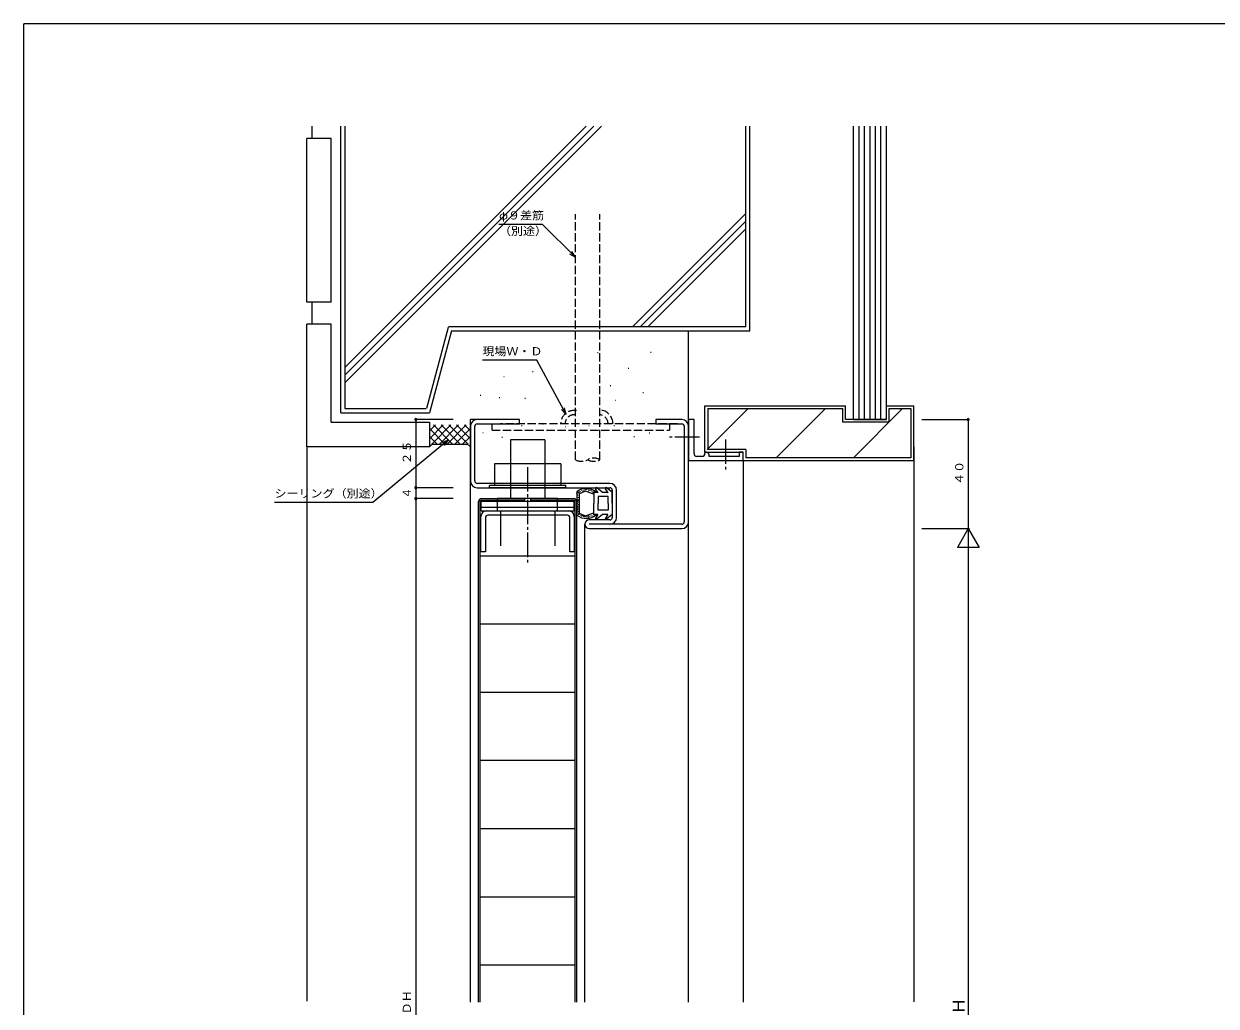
# Model space of a CAD drawing. Units: millimetres on the paper. Extents: x -594 to 516, y -420 to 369.
# Drawn here: x -590.6 to -153.5, y 5.5 to 365.5 of the extents above; entities that cross this region are included whole.
import ezdxf
from ezdxf.enums import TextEntityAlignment as Align

# ---------------------------------------------------------------- set-up
doc = ezdxf.new("R2010")
doc.units = ezdxf.units.MM
doc.linetypes.add('CHAIN2', pattern=[12, 9, -1, 1, -1])
doc.linetypes.add('DASHED3', pattern=[4, 3, -1])
for name, color, linetype, lineweight in [('0-1_USER1', 7, 'Continuous', 9), ('0-3_YKK_11', 6, 'Continuous', 9), ('0-4_YKK_12', 7, 'Continuous', 9), ('0-5_YSS_K', 2, 'Continuous', 9), ('0-6_YKK_13', 3, 'Continuous', 9), ('0-7_YKK_D', 4, 'Continuous', 9)]:
    doc.layers.add(name, color=color, linetype=linetype, lineweight=lineweight)
doc.styles.add('ＭＳ ゴシック', font='')
doc.styles.get('ＭＳ ゴシック').set_extended_font_data('MS Gothic')

msp = doc.modelspace()

# ---------------------------------------------------------------- linework, layer by layer
at = {"layer": '0-1_USER1'}
for p in [(-590.58, -369.54), (487.42, 365.46)]:
    msp.add_line(p, (-590.58, 365.46), dxfattribs=at)
at = {"layer": '0-3_YKK_11'}
for p, q in [((-400.437, 291.968), (-416.437, 291.968)), ((-388.413, 279.903), (-400.437, 291.968)), ((-402.512, 242.182), (-422.512, 242.182)), ((-391.808, 222.284), (-402.512, 242.182)), ((-433.225, 220.457), (-447.414, 220.457)), ((-446.914, 220.457), (-446.914, 195.457)), ((-261.414, 220.457), (-243.914, 220.457)), ((-244.414, 220.457), (-244.414, 180.457)), ((-434.918, 212.949), (-462.71, 190.064)), ((-433.225, 195.457), (-447.414, 195.457)), ((-433.225, 195.457), (-447.414, 195.457)), ((-446.914, 195.457), (-446.914, 191.457)), ((-462.71, 190.064), (-498.71, 190.064)), ((-433.225, 191.457), (-447.414, 191.457)), ((-433.225, 191.457), (-447.414, 191.457)), ((-446.914, 191.457), (-446.914, -178.543)), ((-261.414, 180.457), (-243.914, 180.457)), ((-244.414, 180.457), (-248.414, 173.529)), ((-244.414, 180.457), (-244.414, -169.543))]:
    msp.add_line(p, q, dxfattribs=at)
for points in [[(-390.572, 281.154), (-388.413, 279.903), (-389.657, 282.065)], [(-393.518, 224.1), (-391.808, 222.284), (-392.381, 224.712)], [(-436.368, 210.918), (-434.918, 212.949), (-437.189, 211.915)], [(-244.414, 180.457), (-240.414, 173.529), (-248.414, 173.529)]]:
    msp.add_lwpolyline(points, dxfattribs=at)
for centre, start, end in [((-446.914, 220.457), 0, 180), ((-446.914, 220.457), 180, 0), ((-244.414, 220.457), 0, 180), ((-244.414, 220.457), 180, 0), ((-446.914, 195.457), 0, 180), ((-446.914, 195.457), 0, 180), ((-446.914, 195.457), 180, 0), ((-446.914, 195.457), 180, 0), ((-446.914, 191.457), 0, 180), ((-446.914, 191.457), 0, 180), ((-446.914, 191.457), 180, 0), ((-446.914, 191.457), 180, 0)]:
    msp.add_arc(centre, 0.375, start, end, dxfattribs=at)
at = {"layer": '0-4_YKK_12'}
for p, q in [((-408.914, 220.457), (-424.414, 220.457)), ((-424.413, 218.857), (-408.914, 218.857)), ((-408.914, 218.857), (-408.914, 220.457)), ((-358.914, 220.457), (-358.914, 218.857)), ((-349.414, 220.457), (-358.914, 220.457)), ((-358.914, 218.857), (-349.413, 218.857)), ((-426.914, 217.957), (-426.914, 197.957)), ((-425.314, 197.957), (-425.314, 217.957)), ((-348.513, 217.957), (-348.514, 182.957)), ((-346.914, 182.957), (-346.914, 217.957)), ((-346.913, 206.957), (-346.913, 205.457)), ((-346.913, 205.457), (-326.913, 205.457)), ((-341.913, 206.957), (-343.913, 206.957)), ((-339.413, 206.957), (-339.413, 207.457)), ((-328.413, 206.957), (-339.413, 206.957)), ((-328.413, 208.457), (-328.413, 206.957)), ((-326.913, 208.457), (-328.413, 208.457)), ((-326.913, 205.457), (-326.913, 208.457)), ((-375.814, 197.057), (-424.413, 197.057)), ((-424.414, 195.457), (-375.814, 195.457)), ((-374.914, 194.557), (-374.914, 184.557)), ((-373.314, 184.557), (-373.314, 194.557)), ((-422.914, 186.957), (-422.914, 190.457)), ((-388.914, 190.457), (-422.914, 190.457)), ((-388.914, 188.157), (-422.914, 188.157)), ((-388.914, 186.957), (-388.914, 190.457)), ((-423.013, 171.957), (-423.014, 184.957)), ((-422.914, 186.957), (-388.914, 186.957)), ((-421.414, 184.457), (-421.413, 171.957)), ((-391.314, 185.357), (-420.514, 185.357)), ((-390.413, 171.957), (-390.414, 184.457)), ((-388.814, 184.957), (-388.813, 171.957)), ((-375.813, 183.657), (-383.313, 183.657)), ((-349.413, 182.057), (-383.313, 182.057)), ((-383.313, 180.457), (-349.414, 180.457)), ((-421.413, 171.957), (-423.013, 171.957)), ((-388.813, 171.957), (-390.413, 171.957))]:
    msp.add_line(p, q, dxfattribs=at)
for points in [[(-344.913, 207.957), (-344.914, 220.457), (-346.914, 220.457), (-346.913, 206.957)], [(-340.413, 208.457), (-340.913, 208.457), (-340.913, 207.957)]]:
    msp.add_lwpolyline(points, dxfattribs=at)
for centre, radius, start, end in [((-424.414, 217.957), 2.5, 90, 180), ((-424.413, 217.957), 0.9, 90, 180), ((-349.414, 217.957), 2.5, 0, 90), ((-349.413, 217.957), 0.9, 0, 90), ((-343.913, 207.957), 1, 180.00015, 270), ((-341.913, 207.957), 1, 269.99998, 0.00015), ((-340.413, 207.457), 1, 0.00015, 90), ((-424.414, 197.957), 2.5, 180, 270), ((-424.413, 197.957), 0.9, 180, 270), ((-375.814, 194.557), 2.5, 0, 90), ((-375.814, 194.557), 0.9, 0, 90), ((-421.014, 184.957), 2, 90, 180.00053), ((-420.514, 184.457), 0.9, 90, 180.00053), ((-391.314, 184.457), 0.9, 0.00053, 90), ((-390.814, 184.957), 2, 0.00044, 90), ((-383.313, 182.057), 1.6, 90, 270), ((-375.814, 184.557), 0.9, 270, 0), ((-375.814, 184.557), 2.5, 270, 0), ((-349.414, 182.957), 2.5, 270, 0), ((-349.413, 182.957), 0.9, 270, 0)]:
    msp.add_arc(centre, radius, start, end, dxfattribs=at)
at = {"layer": '0-5_YSS_K'}
for p, q in [((-421.414, 220.457), (-426.914, 220.457)), ((-426.914, 6.957), (-426.914, 220.457)), ((-346.914, 6.957), (-346.914, 220.457)), ((-326.913, 205.457), (-326.913, 6.967)), ((-423.914, 6.957), (-423.914, 190.457)), ((-423.314, 190.857), (-406.914, 190.857)), ((-423.314, 6.957), (-423.314, 190.857)), ((-422.914, 191.457), (-406.914, 191.457)), ((-406.914, 190.857), (-406.914, 191.457)), ((-404.914, 191.457), (-404.914, 190.857)), ((-404.914, 191.457), (-388.914, 191.457)), ((-404.914, 190.857), (-388.514, 190.857)), ((-388.514, 81.788), (-388.514, 190.857)), ((-387.914, 81.788), (-387.914, 190.457)), ((-384.914, 81.788), (-384.914, 182.057)), ((-423.314, 170.457), (-388.514, 170.457)), ((-423.314, 145.557), (-388.514, 145.557)), ((-423.314, 120.557), (-388.514, 120.557)), ((-423.314, 95.557), (-388.514, 95.557)), ((-388.514, 6.957), (-388.514, 82.658)), ((-387.914, 6.957), (-387.914, 82.658)), ((-384.914, 6.957), (-384.914, 82.658)), ((-423.314, 70.557), (-388.514, 70.557)), ((-423.314, 45.557), (-388.514, 45.557)), ((-423.314, 20.557), (-388.514, 20.557))]:
    msp.add_line(p, q, dxfattribs=at)
at = {"layer": '0-5_YSS_K', "linetype": 'CHAIN2'}
for p, q in [((-342.971, 213.957), (-354.955, 213.957)), ((-333.414, 213.16), (-333.414, 201.729))]:
    msp.add_line(p, q, dxfattribs=at)
at = {"layer": '0-5_YSS_K'}
for centre, start, end in [((-422.914, 190.457), 90, 180), ((-388.914, 190.457), 0, 90)]:
    msp.add_arc(centre, 1, start, end, dxfattribs=at)
at = {"layer": '0-6_YKK_13'}
for p, q in [((-484.912, 323.457), (-484.912, 327.967)), ((-474.414, 222.957), (-474.414, 327.967)), ((-472.914, 327.967), (-472.914, 224.457)), ((-472.914, 236.686), (-381.632, 327.967)), ((-472.914, 233.857), (-378.804, 327.967)), ((-472.914, 239.514), (-384.461, 327.967)), ((-325.914, 254.457), (-325.914, 327.967)), ((-324.414, 252.957), (-324.414, 327.967)), ((-286.414, 220.458), (-286.414, 327.967)), ((-284.414, 220.458), (-284.414, 327.967)), ((-282.414, 220.458), (-282.414, 327.967)), ((-280.414, 220.458), (-280.414, 327.967)), ((-278.414, 220.458), (-278.414, 327.967)), ((-276.414, 220.458), (-276.414, 327.967)), ((-274.414, 220.458), (-274.414, 327.967)), ((-477.912, 323.457), (-486.912, 323.457)), ((-486.912, 263.457), (-486.912, 323.457)), ((-477.912, 263.457), (-477.912, 323.457)), ((-367.461, 254.457), (-325.914, 296.005)), ((-364.633, 254.457), (-325.914, 293.176)), ((-361.804, 254.457), (-325.914, 290.348)), ((-477.912, 263.457), (-486.912, 263.457)), ((-484.912, 255.457), (-484.912, 263.457)), ((-477.912, 255.457), (-486.912, 255.457)), ((-486.912, 210.457), (-486.912, 255.457)), ((-477.912, 219.457), (-477.912, 255.457)), ((-435.012, 254.139), (-442.965, 224.457)), ((-325.914, 254.457), (-434.926, 254.457)), ((-433.875, 252.957), (-441.914, 222.957)), ((-433.875, 252.957), (-324.414, 252.957)), ((-346.914, 220.457), (-346.914, 252.957)), ((-420.755, 246.366), (-420.555, 246.366)), ((-380.286, 244.962), (-380.086, 244.962)), ((-360.87, 245.196), (-360.67, 245.196)), ((-414.673, 236.22), (-414.473, 236.22)), ((-404.146, 238.091), (-403.946, 238.091)), ((-369.057, 239.261), (-368.857, 239.261)), ((-375.607, 232.945), (-375.407, 232.945)), ((-423.328, 229.436), (-423.128, 229.436)), ((-416.311, 228.5), (-416.111, 228.5)), ((-406.953, 228.266), (-406.753, 228.266)), ((-373.736, 227.564), (-373.536, 227.564)), ((-363.677, 230.371), (-363.477, 230.371)), ((-474.414, 222.957), (-441.914, 222.957)), ((-472.914, 224.457), (-443.117, 224.457)), ((-340.914, 225.457), (-289.414, 225.458)), ((-340.914, 208.457), (-340.914, 225.457)), ((-340.051, 209.457), (-325.051, 224.457)), ((-339.914, 224.457), (-339.914, 209.457)), ((-339.914, 224.457), (-290.414, 224.457)), ((-314.767, 206.457), (-296.767, 224.457)), ((-290.414, 219.458), (-290.414, 224.457)), ((-289.414, 220.458), (-289.414, 225.458)), ((-286.482, 206.457), (-268.482, 224.457)), ((-274.414, 225.458), (-264.414, 225.458)), ((-274.414, 220.458), (-274.414, 225.458)), ((-273.414, 224.457), (-265.414, 224.457)), ((-273.414, 219.458), (-273.414, 224.457)), ((-265.414, 224.457), (-265.414, 206.457)), ((-264.414, 205.458), (-264.414, 225.458)), ((-477.912, 219.457), (-441.912, 219.457)), ((-441.912, 219.457), (-441.912, 210.457)), ((-400.46, 218.913), (-400.26, 218.913)), ((-273.414, 219.458), (-290.414, 219.458)), ((-274.414, 220.458), (-289.414, 220.458)), ((-286.414, 220.458), (-274.414, 220.458)), ((-441.912, 213.43), (-436.884, 218.457)), ((-441.912, 216.259), (-439.713, 218.457)), ((-441.912, 217.114), (-436.255, 211.457)), ((-441.912, 214.286), (-439.083, 211.457)), ((-441.056, 211.457), (-434.056, 218.457)), ((-440.426, 218.457), (-433.426, 211.457)), ((-438.228, 211.457), (-431.228, 218.457)), ((-437.598, 218.457), (-430.598, 211.457)), ((-435.399, 211.457), (-428.399, 218.457)), ((-434.77, 218.457), (-427.77, 211.457)), ((-432.571, 211.457), (-426.914, 217.114)), ((-431.941, 218.457), (-426.914, 213.43)), ((-429.742, 211.457), (-426.914, 214.286)), ((-429.113, 218.457), (-426.914, 216.259)), ((-422.377, 215.718), (-422.177, 215.718)), ((-408.18, 218.203), (-407.98, 218.203)), ((-392.208, 217.848), (-392.008, 217.848)), ((-383.512, 218.203), (-383.312, 218.203)), ((-374.284, 218.203), (-374.084, 218.203)), ((-367.008, 214.21), (-366.808, 214.21)), ((-361.33, 215.63), (-361.13, 215.63)), ((-441.912, 210.457), (-486.912, 210.457)), ((-486.912, 210.457), (-486.912, 7.296)), ((-440.912, 211.457), (-441.912, 210.457)), ((-440.912, 211.457), (-427.914, 211.457)), ((-427.914, 211.457), (-426.914, 210.457)), ((-415.367, 213.944), (-415.167, 213.944)), ((-264.414, 210.457), (-264.414, 7.059)), ((-340.914, 208.457), (-326.914, 208.457)), ((-325.914, 209.457), (-339.914, 209.457)), ((-326.914, 205.457), (-326.914, 208.457)), ((-326.914, 205.457), (-264.414, 205.458)), ((-325.914, 209.457), (-325.914, 206.457)), ((-265.414, 206.457), (-325.914, 206.457))]:
    msp.add_line(p, q, dxfattribs=at)
at = {"layer": '0-7_YKK_D', "linetype": 'DASHED3'}
for p, q in [((-388.413, 205.731), (-388.413, 295.729)), ((-379.413, 205.731), (-379.413, 295.729)), ((-418.951, 216.557), (-418.951, 218.857)), ((-350.951, 218.857), (-415.951, 218.857)), ((-353.951, 218.857), (-353.951, 216.557)), ((-418.951, 216.557), (-353.951, 216.557))]:
    msp.add_line(p, q, dxfattribs=at)
at = {"layer": '0-7_YKK_D'}
for p, q in [((-399.664, 212.957), (-412.164, 212.957)), ((-412.164, 212.957), (-412.164, 191.457)), ((-399.664, 212.957), (-399.664, 191.457)), ((-418.114, 204.157), (-418.114, 196.257)), ((-393.714, 204.157), (-418.114, 204.157)), ((-393.714, 204.157), (-393.714, 196.257)), ((-419.914, 195.457), (-419.914, 196.257)), ((-391.914, 196.257), (-419.914, 196.257)), ((-391.914, 195.457), (-419.914, 195.457)), ((-391.914, 195.457), (-391.914, 196.257)), ((-387.914, 193.935), (-387.914, 185.449)), ((-387.88, 193.296), (-387.88, 193.496)), ((-387.618, 193.726), (-387.618, 193.926)), ((-387.505, 192.615), (-387.505, 192.815)), ((-387.219, 193.42), (-387.219, 193.62)), ((-387.117, 193.606), (-387.117, 193.806)), ((-387.009, 194.024), (-387.009, 194.224)), ((-384.808, 194.173), (-386.914, 193.211)), ((-386.914, 186.173), (-386.914, 193.211)), ((-386.771, 193.487), (-386.771, 193.687)), ((-386.532, 193.893), (-386.532, 194.093)), ((-385.995, 194.298), (-385.995, 194.498)), ((-385.614, 194.083), (-385.614, 194.283)), ((-385.28, 194.501), (-385.28, 194.701)), ((-384.862, 194.525), (-384.862, 194.725)), ((-382.025, 193.267), (-384.808, 194.173)), ((-384.719, 194.823), (-384.719, 195.023)), ((-384.182, 194.859), (-384.182, 195.059)), ((-384.039, 194.656), (-384.039, 194.856)), ((-383.538, 194.25), (-383.538, 194.45)), ((-383.431, 194.811), (-383.431, 195.011)), ((-383.017, 194.454), (-383.017, 194.654)), ((-382.454, 194.395), (-382.454, 194.595)), ((-382.278, 193.914), (-382.278, 194.114)), ((-381.949, 193.621), (-381.949, 193.821)), ((-381.614, 193.692), (-381.614, 189.692)), ((-380.048, 193.692), (-381.614, 193.692)), ((-381.574, 193.973), (-381.574, 194.173)), ((-380.041, 193.614), (-381.009, 195.061)), ((-378.561, 193.774), (-380.567, 195.457)), ((-378.514, 193.692), (-378.561, 193.774)), ((-376.448, 193.692), (-378.514, 193.692)), ((-376.441, 193.614), (-377.409, 195.061)), ((-374.961, 193.774), (-376.967, 195.457)), ((-374.914, 193.692), (-374.961, 193.774)), ((-374.914, 189.787), (-374.914, 193.692)), ((-416.914, 186.957), (-416.914, 191.457)), ((-394.914, 191.457), (-416.914, 191.457)), ((-394.914, 186.957), (-394.914, 191.457)), ((-387.595, 189.559), (-387.595, 189.759)), ((-387.559, 188.29), (-387.559, 188.49)), ((-387.523, 190.292), (-387.523, 190.492)), ((-387.434, 191.704), (-387.434, 191.904)), ((-387.416, 188.558), (-387.416, 188.758)), ((-387.38, 191.114), (-387.38, 191.314)), ((-387.327, 187.933), (-387.327, 188.133)), ((-387.237, 190.685), (-387.237, 190.885)), ((-387.184, 190.006), (-387.184, 190.206)), ((-387.184, 189.22), (-387.184, 189.42)), ((-387.041, 191.775), (-387.041, 191.975)), ((-381.614, 185.692), (-381.614, 189.692)), ((-380.114, 192.192), (-380.114, 189.692)), ((-380.114, 187.192), (-380.114, 189.692)), ((-376.414, 189.692), (-376.414, 187.192)), ((-374.914, 189.787), (-374.914, 185.692)), ((-416.914, 186.957), (-394.914, 186.957)), ((-415.914, 186.957), (-415.914, 174.16)), ((-395.914, 186.957), (-395.914, 174.16)), ((-387.761, 185.71), (-387.761, 185.91)), ((-387.612, 187.218), (-387.612, 187.418)), ((-387.416, 186.485), (-387.416, 186.685)), ((-387.344, 187.486), (-387.344, 187.686)), ((-387.212, 185.805), (-387.212, 186.005)), ((-387.13, 186.771), (-387.13, 186.971)), ((-387.128, 185.459), (-387.128, 185.659)), ((-386.914, 186.173), (-384.808, 185.21)), ((-386.83, 185.65), (-386.83, 185.85)), ((-386.389, 185.125), (-386.389, 185.325)), ((-385.924, 185.185), (-385.924, 185.385)), ((-385.912, 184.91), (-385.912, 185.11)), ((-385.685, 185.149), (-385.685, 185.349)), ((-385.315, 184.743), (-385.315, 184.943)), ((-385.184, 185.018), (-385.184, 185.218)), ((-384.922, 184.612), (-384.922, 184.812)), ((-384.808, 185.21), (-382.025, 186.117)), ((-384.731, 184.815), (-384.731, 185.015)), ((-384.158, 184.6), (-384.158, 184.8)), ((-384.134, 184.779), (-384.134, 184.979)), ((-383.609, 185.173), (-383.609, 185.373)), ((-383.526, 184.409), (-383.526, 184.609)), ((-383.443, 184.946), (-383.443, 185.146)), ((-383.111, 184.941), (-383.111, 185.141)), ((-382.688, 184.988), (-382.688, 185.188)), ((-382.301, 185.046), (-382.301, 185.246)), ((-381.68, 185.375), (-381.68, 185.575)), ((-380.133, 185.692), (-381.614, 185.692)), ((-380.133, 185.692), (-381.034, 184.344)), ((-378.514, 185.692), (-380.592, 183.948)), ((-376.414, 187.192), (-380.114, 187.192)), ((-376.533, 185.692), (-378.514, 185.692)), ((-376.533, 185.692), (-377.435, 184.344)), ((-374.914, 185.692), (-376.992, 183.948))]:
    msp.add_line(p, q, dxfattribs=at)
at = {"layer": '0-7_YKK_D', "linetype": 'CHAIN2'}
msp.add_line((-405.914, 203.046), (-405.914, 167.859), dxfattribs=at)
at = {"layer": '0-7_YKK_D'}
msp.add_lwpolyline([(-376.414, 189.692), (-376.414, 192.192), (-380.114, 192.192)], dxfattribs=at)
at = {"layer": '0-7_YKK_D', "linetype": 'DASHED3'}
for centre, radius, start, end in [((-388.878, 218.857), 4.92, 80.00006, 180), ((-379.739, 218.857), 5.096, 0, 86.33716), ((-388.878, 218.857), 3.332, 80.00006, 180), ((-379.739, 218.857), 3.334, 0, 84.39729), ((-386.163, 209.628), 4.5, 240.00002, 299.99997), ((-381.663, 201.834), 4.5, 59.99997, 120.00002), ((-381.663, 209.628), 4.5, 239.99997, 300.00002)]:
    msp.add_arc(centre, radius, start, end, dxfattribs=at)
at = {"layer": '0-7_YKK_D'}
for centre, radius, start, end in [((-384.414, 189.692), 5.5, 46.65823, 129.51962), ((-384.414, 189.692), 4.3, 49.3705, 56.24989), ((-380.76, 195.228), 0.3, 49.99756, 213.78885), ((-377.16, 195.228), 0.3, 49.99756, 213.78885), ((-384.414, 189.692), 5.5, 230.48035, 313.34175), ((-384.414, 189.692), 4.3, 303.74989, 310.62927), ((-380.785, 184.177), 0.3, 146.21114, 310.00243), ((-377.185, 184.177), 0.3, 146.21114, 310.00243)]:
    msp.add_arc(centre, radius, start, end, dxfattribs=at)

# ---------------------------------------------------------------- texts
at = {"layer": '0-3_YKK_11', "color": 7, "style": 'ＭＳ ゴシック', "width": 1.1}
for s, p in [('φ９差筋', (-416.419, 292.868)), ('（別途）', (-416.419, 287.168)), ('現場Ｗ・Ｄ', (-422.494, 243.082)), ('シーリング（別途）', (-498.692, 190.964))]:
    msp.add_text(s, height=2.933, dxfattribs=at).set_placement(p, align=Align.BOTTOM_LEFT)
for s, p in [('２５', (-447.814, 203.976)), ('４０', (-245.314, 196.476)), ('ＤＨ', (-447.814, 2.475))]:
    msp.add_text(s, height=2.933, rotation=90, dxfattribs=at).set_placement(p, align=Align.BOTTOM_LEFT)
at = {"layer": '0-3_YKK_11', "color": 7, "style": 'ＭＳ ゴシック'}
msp.add_text('４', height=2.933, rotation=90, dxfattribs=at).set_placement((-447.814, 191.476), align=Align.BOTTOM_LEFT)
at = {"layer": '0-3_YKK_11', "color": 3, "style": 'ＭＳ ゴシック'}
msp.add_text('Ｈ', height=4.399, rotation=90, dxfattribs=at).set_placement((-244.414, 2.512), align=Align.BOTTOM_LEFT)

doc.saveas('drawing.dxf')
